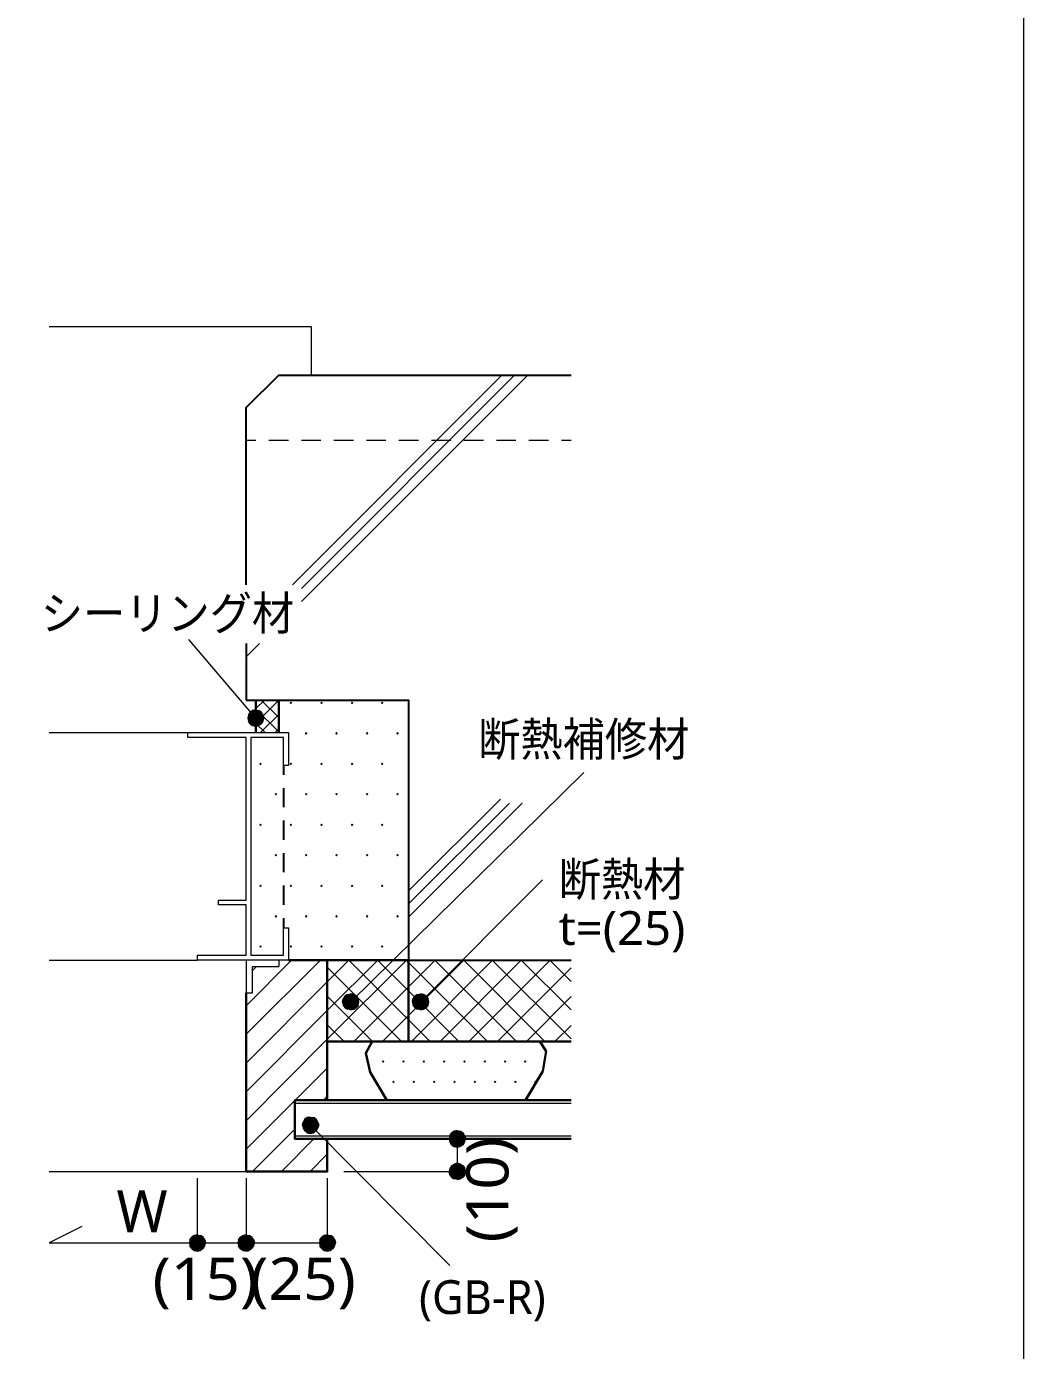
# Model space of a CAD drawing. Header units: millimetres. Extents: x 0 to 420, y 0 to 297.
# Drawn here: x 358.8 to 420.2, y 67 to 148.5 of the extents above; entities that cross this region are included whole.
import ezdxf
from ezdxf.enums import TextEntityAlignment as Align

# ---------------------------------------------------------------- set-up
doc = ezdxf.new("R2010")
doc.units = ezdxf.units.MM
doc.styles.add('kst32b', font='NotoSansJP-Variable.ttf')

msp = doc.modelspace()

# ---------------------------------------------------------------- hatches: boundary and pattern name
for points in [[(375.052, 106.913), (375.031, 106.892), (375.01, 106.871), (375.031, 106.849), (375.052, 106.828), (375.073, 106.849), (375.095, 106.871), (375.073, 106.892), (375.052, 106.913)], [(376.936, 106.913), (376.915, 106.892), (376.894, 106.871), (376.915, 106.849), (376.936, 106.828), (376.957, 106.849), (376.978, 106.871), (376.957, 106.892), (376.936, 106.913)], [(378.82, 106.913), (378.799, 106.892), (378.777, 106.871), (378.799, 106.849), (378.82, 106.828), (378.841, 106.849), (378.862, 106.871), (378.841, 106.892), (378.82, 106.913)], [(380.682, 106.913), (380.661, 106.892), (380.64, 106.871), (380.661, 106.849), (380.682, 106.828), (380.704, 106.849), (380.725, 106.871), (380.704, 106.892), (380.682, 106.913)], [(372.703, 105.473), (372.893, 105.431), (372.893, 105.918), (372.703, 105.473)], [(376.005, 105.029), (375.984, 105.008), (375.962, 104.987), (375.984, 104.966), (376.005, 104.944), (376.026, 104.966), (376.047, 104.987), (376.026, 105.008), (376.005, 105.029)], [(377.867, 105.029), (377.846, 105.008), (377.825, 104.987), (377.846, 104.966), (377.867, 104.944), (377.889, 104.966), (377.91, 104.987), (377.889, 105.008), (377.867, 105.029)], [(379.751, 105.029), (379.73, 105.008), (379.709, 104.987), (379.73, 104.966), (379.751, 104.944), (379.772, 104.966), (379.793, 104.987), (379.772, 105.008), (379.751, 105.029)], [(381.614, 105.029), (381.593, 105.008), (381.571, 104.987), (381.593, 104.966), (381.614, 104.944), (381.635, 104.966), (381.656, 104.987), (381.635, 105.008), (381.614, 105.029)], [(373.189, 103.145), (373.168, 103.124), (373.147, 103.103), (373.168, 103.082), (373.189, 103.061), (373.211, 103.082), (373.232, 103.103), (373.211, 103.124), (373.189, 103.145)], [(375.052, 103.145), (375.031, 103.124), (375.01, 103.103), (375.031, 103.082), (375.052, 103.061), (375.073, 103.082), (375.095, 103.103), (375.073, 103.124), (375.052, 103.145)], [(376.936, 103.145), (376.915, 103.124), (376.894, 103.103), (376.915, 103.082), (376.936, 103.061), (376.957, 103.082), (376.978, 103.103), (376.957, 103.124), (376.936, 103.145)], [(378.82, 103.145), (378.799, 103.124), (378.777, 103.103), (378.799, 103.082), (378.82, 103.061), (378.841, 103.082), (378.862, 103.103), (378.841, 103.124), (378.82, 103.145)], [(380.682, 103.145), (380.661, 103.124), (380.64, 103.103), (380.661, 103.082), (380.682, 103.061), (380.704, 103.082), (380.725, 103.103), (380.704, 103.124), (380.682, 103.145)], [(374.121, 101.282), (374.1, 101.261), (374.079, 101.24), (374.1, 101.219), (374.121, 101.198), (374.142, 101.219), (374.163, 101.24), (374.142, 101.261), (374.121, 101.282)], [(376.005, 101.282), (375.984, 101.261), (375.962, 101.24), (375.984, 101.219), (376.005, 101.198), (376.026, 101.219), (376.047, 101.24), (376.026, 101.261), (376.005, 101.282)], [(377.867, 101.282), (377.846, 101.261), (377.825, 101.24), (377.846, 101.219), (377.867, 101.198), (377.889, 101.219), (377.91, 101.24), (377.889, 101.261), (377.867, 101.282)], [(379.751, 101.282), (379.73, 101.261), (379.709, 101.24), (379.73, 101.219), (379.751, 101.198), (379.772, 101.219), (379.793, 101.24), (379.772, 101.261), (379.751, 101.282)], [(381.614, 101.282), (381.593, 101.261), (381.571, 101.24), (381.593, 101.219), (381.614, 101.198), (381.635, 101.219), (381.656, 101.24), (381.635, 101.261), (381.614, 101.282)], [(373.189, 99.399), (373.168, 99.377), (373.147, 99.356), (373.168, 99.335), (373.189, 99.314), (373.211, 99.335), (373.232, 99.356), (373.211, 99.377), (373.189, 99.399)], [(375.052, 99.399), (375.031, 99.377), (375.01, 99.356), (375.031, 99.335), (375.052, 99.314), (375.073, 99.335), (375.095, 99.356), (375.073, 99.377), (375.052, 99.399)], [(376.936, 99.399), (376.915, 99.377), (376.894, 99.356), (376.915, 99.335), (376.936, 99.314), (376.957, 99.335), (376.978, 99.356), (376.957, 99.377), (376.936, 99.399)], [(378.82, 99.399), (378.799, 99.377), (378.777, 99.356), (378.799, 99.335), (378.82, 99.314), (378.841, 99.335), (378.862, 99.356), (378.841, 99.377), (378.82, 99.399)], [(380.682, 99.399), (380.661, 99.377), (380.64, 99.356), (380.661, 99.335), (380.682, 99.314), (380.704, 99.335), (380.725, 99.356), (380.704, 99.377), (380.682, 99.399)], [(374.121, 97.536), (374.1, 97.515), (374.079, 97.494), (374.1, 97.472), (374.121, 97.451), (374.142, 97.472), (374.163, 97.494), (374.142, 97.515), (374.121, 97.536)], [(376.005, 97.536), (375.984, 97.515), (375.962, 97.494), (375.984, 97.472), (376.005, 97.451), (376.026, 97.472), (376.047, 97.494), (376.026, 97.515), (376.005, 97.536)], [(377.867, 97.536), (377.846, 97.515), (377.825, 97.494), (377.846, 97.472), (377.867, 97.451), (377.889, 97.472), (377.91, 97.494), (377.889, 97.515), (377.867, 97.536)], [(379.751, 97.536), (379.73, 97.515), (379.709, 97.494), (379.73, 97.472), (379.751, 97.451), (379.772, 97.472), (379.793, 97.494), (379.772, 97.515), (379.751, 97.536)], [(381.614, 97.536), (381.593, 97.515), (381.571, 97.494), (381.593, 97.472), (381.614, 97.451), (381.635, 97.472), (381.656, 97.494), (381.635, 97.515), (381.614, 97.536)], [(373.189, 95.652), (373.168, 95.631), (373.147, 95.61), (373.168, 95.589), (373.189, 95.568), (373.211, 95.589), (373.232, 95.61), (373.211, 95.631), (373.189, 95.652)], [(375.052, 95.652), (375.031, 95.631), (375.01, 95.61), (375.031, 95.589), (375.052, 95.568), (375.073, 95.589), (375.095, 95.61), (375.073, 95.631), (375.052, 95.652)], [(376.936, 95.652), (376.915, 95.631), (376.894, 95.61), (376.915, 95.589), (376.936, 95.568), (376.957, 95.589), (376.978, 95.61), (376.957, 95.631), (376.936, 95.652)], [(378.82, 95.652), (378.799, 95.631), (378.777, 95.61), (378.799, 95.589), (378.82, 95.568), (378.841, 95.589), (378.862, 95.61), (378.841, 95.631), (378.82, 95.652)], [(380.682, 95.652), (380.661, 95.631), (380.64, 95.61), (380.661, 95.589), (380.682, 95.568), (380.704, 95.589), (380.725, 95.61), (380.704, 95.631), (380.682, 95.652)], [(374.121, 93.768), (374.1, 93.747), (374.079, 93.726), (374.1, 93.705), (374.121, 93.684), (374.142, 93.705), (374.163, 93.726), (374.142, 93.747), (374.121, 93.768)], [(376.005, 93.768), (375.984, 93.747), (375.962, 93.726), (375.984, 93.705), (376.005, 93.684), (376.026, 93.705), (376.047, 93.726), (376.026, 93.747), (376.005, 93.768)], [(377.867, 93.768), (377.846, 93.747), (377.825, 93.726), (377.846, 93.705), (377.867, 93.684), (377.889, 93.705), (377.91, 93.726), (377.889, 93.747), (377.867, 93.768)], [(379.751, 93.768), (379.73, 93.747), (379.709, 93.726), (379.73, 93.705), (379.751, 93.684), (379.772, 93.705), (379.793, 93.726), (379.772, 93.747), (379.751, 93.768)], [(381.614, 93.768), (381.593, 93.747), (381.571, 93.726), (381.593, 93.705), (381.614, 93.684), (381.635, 93.705), (381.656, 93.726), (381.635, 93.747), (381.614, 93.768)], [(373.189, 91.906), (373.168, 91.884), (373.147, 91.863), (373.168, 91.842), (373.189, 91.821), (373.211, 91.842), (373.232, 91.863), (373.211, 91.884), (373.189, 91.906)], [(375.052, 91.906), (375.031, 91.884), (375.01, 91.863), (375.031, 91.842), (375.052, 91.821), (375.073, 91.842), (375.095, 91.863), (375.073, 91.884), (375.052, 91.906)], [(376.936, 91.906), (376.915, 91.884), (376.894, 91.863), (376.915, 91.842), (376.936, 91.821), (376.957, 91.842), (376.978, 91.863), (376.957, 91.884), (376.936, 91.906)], [(378.82, 91.906), (378.799, 91.884), (378.777, 91.863), (378.799, 91.842), (378.82, 91.821), (378.841, 91.842), (378.862, 91.863), (378.841, 91.884), (378.82, 91.906)], [(380.682, 91.906), (380.661, 91.884), (380.64, 91.863), (380.661, 91.842), (380.682, 91.821), (380.704, 91.842), (380.725, 91.863), (380.704, 91.884), (380.682, 91.906)], [(378.27, 88.265), (378.375, 88.117), (378.735, 88.455), (378.27, 88.265)], [(382.566, 88.265), (382.693, 88.117), (383.032, 88.455), (382.566, 88.265)], [(380.746, 84.836), (380.725, 84.815), (380.704, 84.794), (380.725, 84.772), (380.746, 84.751), (380.767, 84.772), (380.788, 84.794), (380.767, 84.815), (380.746, 84.836)], [(381.995, 84.836), (381.974, 84.815), (381.952, 84.794), (381.974, 84.772), (381.995, 84.751), (382.016, 84.772), (382.037, 84.794), (382.016, 84.815), (381.995, 84.836)], [(383.244, 84.836), (383.223, 84.815), (383.201, 84.794), (383.223, 84.772), (383.244, 84.751), (383.265, 84.772), (383.286, 84.794), (383.265, 84.815), (383.244, 84.836)], [(384.493, 84.836), (384.471, 84.815), (384.45, 84.794), (384.471, 84.772), (384.493, 84.751), (384.514, 84.772), (384.535, 84.794), (384.514, 84.815), (384.493, 84.836)], [(385.741, 84.836), (385.72, 84.815), (385.699, 84.794), (385.72, 84.772), (385.741, 84.751), (385.762, 84.772), (385.784, 84.794), (385.762, 84.815), (385.741, 84.836)], [(386.99, 84.836), (386.969, 84.815), (386.948, 84.794), (386.969, 84.772), (386.99, 84.751), (387.011, 84.772), (387.032, 84.794), (387.011, 84.815), (386.99, 84.836)], [(388.239, 84.836), (388.218, 84.815), (388.197, 84.794), (388.218, 84.772), (388.239, 84.751), (388.26, 84.772), (388.281, 84.794), (388.26, 84.815), (388.239, 84.836)], [(389.488, 84.836), (389.467, 84.815), (389.445, 84.794), (389.467, 84.772), (389.488, 84.751), (389.509, 84.772), (389.53, 84.794), (389.509, 84.815), (389.488, 84.836)], [(381.381, 83.587), (381.36, 83.566), (381.339, 83.545), (381.36, 83.524), (381.381, 83.503), (381.402, 83.524), (381.423, 83.545), (381.402, 83.566), (381.381, 83.587)], [(382.63, 83.587), (382.609, 83.566), (382.587, 83.545), (382.609, 83.524), (382.63, 83.503), (382.651, 83.524), (382.672, 83.545), (382.651, 83.566), (382.63, 83.587)], [(383.879, 83.587), (383.857, 83.566), (383.836, 83.545), (383.857, 83.524), (383.879, 83.503), (383.9, 83.524), (383.921, 83.545), (383.9, 83.566), (383.879, 83.587)], [(385.127, 83.587), (385.106, 83.566), (385.085, 83.545), (385.106, 83.524), (385.127, 83.503), (385.149, 83.524), (385.17, 83.545), (385.149, 83.566), (385.127, 83.587)], [(386.376, 83.587), (386.355, 83.566), (386.334, 83.545), (386.355, 83.524), (386.376, 83.503), (386.398, 83.524), (386.419, 83.545), (386.398, 83.566), (386.376, 83.587)], [(387.625, 83.587), (387.604, 83.566), (387.583, 83.545), (387.604, 83.524), (387.625, 83.503), (387.646, 83.524), (387.668, 83.545), (387.646, 83.566), (387.625, 83.587)], [(388.874, 83.587), (388.853, 83.566), (388.832, 83.545), (388.853, 83.524), (388.874, 83.503), (388.895, 83.524), (388.916, 83.545), (388.895, 83.566), (388.874, 83.587)], [(390.123, 83.587), (390.102, 83.566), (390.08, 83.545), (390.102, 83.524), (390.123, 83.503), (390.144, 83.524), (390.165, 83.545), (390.144, 83.566), (390.123, 83.587)], [(376.068, 81.344), (375.92, 81.238), (376.259, 80.878), (376.068, 81.344)], [(385.106, 79.565), (385.297, 79.523), (385.297, 80.031), (385.106, 79.565)], [(385.487, 78.486), (385.297, 78.528), (385.297, 78.02), (385.487, 78.486)], [(369.104, 73.173), (369.295, 73.131), (369.295, 73.639), (369.104, 73.173)], [(372.11, 73.173), (372.3, 73.131), (372.3, 73.639), (372.11, 73.173)], [(377.105, 73.173), (377.296, 73.131), (377.296, 73.639), (377.105, 73.173)]]:
    msp.add_hatch(color=7).paths.add_polyline_path(points)
h = msp.add_hatch(color=7)
h.paths.add_polyline_path([(372.703, 106.384), (372.555, 106.278), (372.893, 105.918), (372.703, 106.384)])
h.paths.add_polyline_path([(372.555, 106.278), (372.893, 105.918), (372.449, 106.109), (372.555, 106.278)])
h.paths.add_polyline_path([(372.893, 105.918), (372.449, 106.109), (372.406, 105.918), (372.893, 105.918)])
h = msp.add_hatch(color=7)
h.paths.add_polyline_path([(372.406, 105.918), (372.449, 105.727), (372.893, 105.918), (372.406, 105.918)])
h.paths.add_polyline_path([(372.449, 105.727), (372.893, 105.918), (372.555, 105.579), (372.449, 105.727)])
h.paths.add_polyline_path([(372.893, 105.918), (372.555, 105.579), (372.703, 105.473), (372.893, 105.918)])
h = msp.add_hatch(color=7)
h.paths.add_polyline_path([(373.253, 106.278), (373.084, 106.384), (372.893, 105.918), (373.253, 106.278)])
h.paths.add_polyline_path([(373.084, 106.384), (372.893, 105.918), (372.893, 106.426), (373.084, 106.384)])
h.paths.add_polyline_path([(372.893, 105.918), (372.893, 106.426), (372.703, 106.384), (372.893, 105.918)])
h = msp.add_hatch(color=7)
h.paths.add_polyline_path([(373.359, 105.727), (373.401, 105.918), (372.893, 105.918), (373.359, 105.727)])
h.paths.add_polyline_path([(373.401, 105.918), (372.893, 105.918), (373.359, 106.109), (373.401, 105.918)])
h.paths.add_polyline_path([(372.893, 105.918), (373.359, 106.109), (373.253, 106.278), (372.893, 105.918)])
h = msp.add_hatch(color=7)
h.paths.add_polyline_path([(372.893, 105.431), (373.084, 105.473), (372.893, 105.918), (372.893, 105.431)])
h.paths.add_polyline_path([(373.084, 105.473), (372.893, 105.918), (373.253, 105.579), (373.084, 105.473)])
h.paths.add_polyline_path([(372.893, 105.918), (373.253, 105.579), (373.359, 105.727), (372.893, 105.918)])
h = msp.add_hatch(color=7)
h.paths.add_polyline_path([(378.375, 88.815), (378.27, 88.646), (378.735, 88.455), (378.375, 88.815)])
h.paths.add_polyline_path([(378.27, 88.646), (378.735, 88.455), (378.227, 88.455), (378.27, 88.646)])
h.paths.add_polyline_path([(378.735, 88.455), (378.227, 88.455), (378.27, 88.265), (378.735, 88.455)])
h = msp.add_hatch(color=7)
h.paths.add_polyline_path([(378.926, 88.921), (378.735, 88.963), (378.735, 88.455), (378.926, 88.921)])
h.paths.add_polyline_path([(378.735, 88.963), (378.735, 88.455), (378.545, 88.921), (378.735, 88.963)])
h.paths.add_polyline_path([(378.735, 88.455), (378.545, 88.921), (378.375, 88.815), (378.735, 88.455)])
h = msp.add_hatch(color=7)
h.paths.add_polyline_path([(379.243, 88.455), (379.201, 88.646), (378.735, 88.455), (379.243, 88.455)])
h.paths.add_polyline_path([(379.201, 88.646), (378.735, 88.455), (379.095, 88.815), (379.201, 88.646)])
h.paths.add_polyline_path([(378.735, 88.455), (379.095, 88.815), (378.926, 88.921), (378.735, 88.455)])
h = msp.add_hatch(color=7)
h.paths.add_polyline_path([(382.693, 88.815), (382.566, 88.646), (383.032, 88.455), (382.693, 88.815)])
h.paths.add_polyline_path([(382.566, 88.646), (383.032, 88.455), (382.545, 88.455), (382.566, 88.646)])
h.paths.add_polyline_path([(383.032, 88.455), (382.545, 88.455), (382.566, 88.265), (383.032, 88.455)])
h = msp.add_hatch(color=7)
h.paths.add_polyline_path([(383.223, 88.921), (383.032, 88.963), (383.032, 88.455), (383.223, 88.921)])
h.paths.add_polyline_path([(383.032, 88.963), (383.032, 88.455), (382.841, 88.921), (383.032, 88.963)])
h.paths.add_polyline_path([(383.032, 88.455), (382.841, 88.921), (382.693, 88.815), (383.032, 88.455)])
h = msp.add_hatch(color=7)
h.paths.add_polyline_path([(383.54, 88.455), (383.498, 88.646), (383.032, 88.455), (383.54, 88.455)])
h.paths.add_polyline_path([(383.498, 88.646), (383.032, 88.455), (383.392, 88.815), (383.498, 88.646)])
h.paths.add_polyline_path([(383.032, 88.455), (383.392, 88.815), (383.223, 88.921), (383.032, 88.455)])
h = msp.add_hatch(color=7)
h.paths.add_polyline_path([(378.375, 88.117), (378.545, 88.011), (378.735, 88.455), (378.375, 88.117)])
h.paths.add_polyline_path([(378.545, 88.011), (378.735, 88.455), (378.735, 87.969), (378.545, 88.011)])
h.paths.add_polyline_path([(378.735, 88.455), (378.735, 87.969), (378.926, 88.011), (378.735, 88.455)])
h = msp.add_hatch(color=7)
h.paths.add_polyline_path([(378.926, 88.011), (379.095, 88.117), (378.735, 88.455), (378.926, 88.011)])
h.paths.add_polyline_path([(379.095, 88.117), (378.735, 88.455), (379.201, 88.265), (379.095, 88.117)])
h.paths.add_polyline_path([(378.735, 88.455), (379.201, 88.265), (379.243, 88.455), (378.735, 88.455)])
h = msp.add_hatch(color=7)
h.paths.add_polyline_path([(382.693, 88.117), (382.841, 88.011), (383.032, 88.455), (382.693, 88.117)])
h.paths.add_polyline_path([(382.841, 88.011), (383.032, 88.455), (383.032, 87.969), (382.841, 88.011)])
h.paths.add_polyline_path([(383.032, 88.455), (383.032, 87.969), (383.223, 88.011), (383.032, 88.455)])
h = msp.add_hatch(color=7)
h.paths.add_polyline_path([(383.223, 88.011), (383.392, 88.117), (383.032, 88.455), (383.223, 88.011)])
h.paths.add_polyline_path([(383.392, 88.117), (383.032, 88.455), (383.498, 88.265), (383.392, 88.117)])
h.paths.add_polyline_path([(383.032, 88.455), (383.498, 88.265), (383.54, 88.455), (383.032, 88.455)])
h = msp.add_hatch(color=7)
h.paths.add_polyline_path([(375.92, 81.238), (375.814, 81.068), (376.259, 80.878), (375.92, 81.238)])
h.paths.add_polyline_path([(375.814, 81.068), (376.259, 80.878), (375.772, 80.878), (375.814, 81.068)])
h.paths.add_polyline_path([(376.259, 80.878), (375.772, 80.878), (375.814, 80.687), (376.259, 80.878)])
h = msp.add_hatch(color=7)
h.paths.add_polyline_path([(375.814, 80.687), (375.92, 80.518), (376.259, 80.878), (375.814, 80.687)])
h.paths.add_polyline_path([(375.92, 80.518), (376.259, 80.878), (376.068, 80.412), (375.92, 80.518)])
h.paths.add_polyline_path([(376.259, 80.878), (376.068, 80.412), (376.259, 80.37), (376.259, 80.878)])
h = msp.add_hatch(color=7)
h.paths.add_polyline_path([(376.618, 81.238), (376.449, 81.344), (376.259, 80.878), (376.618, 81.238)])
h.paths.add_polyline_path([(376.449, 81.344), (376.259, 80.878), (376.259, 81.365), (376.449, 81.344)])
h.paths.add_polyline_path([(376.259, 80.878), (376.259, 81.365), (376.068, 81.344), (376.259, 80.878)])
h = msp.add_hatch(color=7)
h.paths.add_polyline_path([(376.724, 80.687), (376.767, 80.878), (376.259, 80.878), (376.724, 80.687)])
h.paths.add_polyline_path([(376.767, 80.878), (376.259, 80.878), (376.724, 81.068), (376.767, 80.878)])
h.paths.add_polyline_path([(376.259, 80.878), (376.724, 81.068), (376.618, 81.238), (376.259, 80.878)])
h = msp.add_hatch(color=7)
h.paths.add_polyline_path([(376.259, 80.37), (376.449, 80.412), (376.259, 80.878), (376.259, 80.37)])
h.paths.add_polyline_path([(376.449, 80.412), (376.259, 80.878), (376.618, 80.518), (376.449, 80.412)])
h.paths.add_polyline_path([(376.259, 80.878), (376.618, 80.518), (376.724, 80.687), (376.259, 80.878)])
h = msp.add_hatch(color=7)
h.paths.add_polyline_path([(385.106, 80.497), (384.937, 80.391), (385.297, 80.031), (385.106, 80.497)])
h.paths.add_polyline_path([(384.937, 80.391), (385.297, 80.031), (384.831, 80.222), (384.937, 80.391)])
h.paths.add_polyline_path([(385.297, 80.031), (384.831, 80.222), (384.81, 80.031), (385.297, 80.031)])
h = msp.add_hatch(color=7)
h.paths.add_polyline_path([(384.81, 80.031), (384.831, 79.841), (385.297, 80.031), (384.81, 80.031)])
h.paths.add_polyline_path([(384.831, 79.841), (385.297, 80.031), (384.937, 79.671), (384.831, 79.841)])
h.paths.add_polyline_path([(385.297, 80.031), (384.937, 79.671), (385.106, 79.565), (385.297, 80.031)])
h = msp.add_hatch(color=7)
h.paths.add_polyline_path([(385.657, 80.391), (385.487, 80.497), (385.297, 80.031), (385.657, 80.391)])
h.paths.add_polyline_path([(385.487, 80.497), (385.297, 80.031), (385.297, 80.539), (385.487, 80.497)])
h.paths.add_polyline_path([(385.297, 80.031), (385.297, 80.539), (385.106, 80.497), (385.297, 80.031)])
h = msp.add_hatch(color=7)
h.paths.add_polyline_path([(385.762, 79.841), (385.805, 80.031), (385.297, 80.031), (385.762, 79.841)])
h.paths.add_polyline_path([(385.805, 80.031), (385.297, 80.031), (385.762, 80.222), (385.805, 80.031)])
h.paths.add_polyline_path([(385.297, 80.031), (385.762, 80.222), (385.657, 80.391), (385.297, 80.031)])
h = msp.add_hatch(color=7)
h.paths.add_polyline_path([(385.297, 79.523), (385.487, 79.565), (385.297, 80.031), (385.297, 79.523)])
h.paths.add_polyline_path([(385.487, 79.565), (385.297, 80.031), (385.657, 79.671), (385.487, 79.565)])
h.paths.add_polyline_path([(385.297, 80.031), (385.657, 79.671), (385.762, 79.841), (385.297, 80.031)])
h = msp.add_hatch(color=7)
h.paths.add_polyline_path([(385.297, 78.528), (385.106, 78.486), (385.297, 78.02), (385.297, 78.528)])
h.paths.add_polyline_path([(385.106, 78.486), (385.297, 78.02), (384.937, 78.38), (385.106, 78.486)])
h.paths.add_polyline_path([(385.297, 78.02), (384.937, 78.38), (384.831, 78.211), (385.297, 78.02)])
h = msp.add_hatch(color=7)
h.paths.add_polyline_path([(385.805, 78.02), (385.762, 78.211), (385.297, 78.02), (385.805, 78.02)])
h.paths.add_polyline_path([(385.762, 78.211), (385.297, 78.02), (385.657, 78.38), (385.762, 78.211)])
h.paths.add_polyline_path([(385.297, 78.02), (385.657, 78.38), (385.487, 78.486), (385.297, 78.02)])
h = msp.add_hatch(color=7)
h.paths.add_polyline_path([(384.831, 78.211), (384.81, 78.02), (385.297, 78.02), (384.831, 78.211)])
h.paths.add_polyline_path([(384.81, 78.02), (385.297, 78.02), (384.831, 77.83), (384.81, 78.02)])
h.paths.add_polyline_path([(385.297, 78.02), (384.831, 77.83), (384.937, 77.682), (385.297, 78.02)])
h = msp.add_hatch(color=7)
h.paths.add_polyline_path([(384.937, 77.682), (385.106, 77.576), (385.297, 78.02), (384.937, 77.682)])
h.paths.add_polyline_path([(385.106, 77.576), (385.297, 78.02), (385.297, 77.534), (385.106, 77.576)])
h.paths.add_polyline_path([(385.297, 78.02), (385.297, 77.534), (385.487, 77.576), (385.297, 78.02)])
h = msp.add_hatch(color=7)
h.paths.add_polyline_path([(385.487, 77.576), (385.657, 77.682), (385.297, 78.02), (385.487, 77.576)])
h.paths.add_polyline_path([(385.657, 77.682), (385.297, 78.02), (385.762, 77.83), (385.657, 77.682)])
h.paths.add_polyline_path([(385.297, 78.02), (385.762, 77.83), (385.805, 78.02), (385.297, 78.02)])
h = msp.add_hatch(color=7)
h.paths.add_polyline_path([(369.104, 74.083), (368.956, 73.978), (369.295, 73.639), (369.104, 74.083)])
h.paths.add_polyline_path([(368.956, 73.978), (369.295, 73.639), (368.829, 73.829), (368.956, 73.978)])
h.paths.add_polyline_path([(369.295, 73.639), (368.829, 73.829), (368.808, 73.639), (369.295, 73.639)])
h = msp.add_hatch(color=7)
h.paths.add_polyline_path([(368.808, 73.639), (368.829, 73.448), (369.295, 73.639), (368.808, 73.639)])
h.paths.add_polyline_path([(368.829, 73.448), (369.295, 73.639), (368.956, 73.279), (368.829, 73.448)])
h.paths.add_polyline_path([(369.295, 73.639), (368.956, 73.279), (369.104, 73.173), (369.295, 73.639)])
h = msp.add_hatch(color=7)
h.paths.add_polyline_path([(369.655, 73.978), (369.485, 74.083), (369.295, 73.639), (369.655, 73.978)])
h.paths.add_polyline_path([(369.485, 74.083), (369.295, 73.639), (369.295, 74.126), (369.485, 74.083)])
h.paths.add_polyline_path([(369.295, 73.639), (369.295, 74.126), (369.104, 74.083), (369.295, 73.639)])
h = msp.add_hatch(color=7)
h.paths.add_polyline_path([(369.761, 73.448), (369.803, 73.639), (369.295, 73.639), (369.761, 73.448)])
h.paths.add_polyline_path([(369.803, 73.639), (369.295, 73.639), (369.761, 73.829), (369.803, 73.639)])
h.paths.add_polyline_path([(369.295, 73.639), (369.761, 73.829), (369.655, 73.978), (369.295, 73.639)])
h = msp.add_hatch(color=7)
h.paths.add_polyline_path([(369.295, 73.131), (369.485, 73.173), (369.295, 73.639), (369.295, 73.131)])
h.paths.add_polyline_path([(369.485, 73.173), (369.295, 73.639), (369.655, 73.279), (369.485, 73.173)])
h.paths.add_polyline_path([(369.295, 73.639), (369.655, 73.279), (369.761, 73.448), (369.295, 73.639)])
h = msp.add_hatch(color=7)
h.paths.add_polyline_path([(372.11, 74.083), (371.941, 73.978), (372.3, 73.639), (372.11, 74.083)])
h.paths.add_polyline_path([(371.941, 73.978), (372.3, 73.639), (371.835, 73.829), (371.941, 73.978)])
h.paths.add_polyline_path([(372.3, 73.639), (371.835, 73.829), (371.793, 73.639), (372.3, 73.639)])
h = msp.add_hatch(color=7)
h.paths.add_polyline_path([(371.793, 73.639), (371.835, 73.448), (372.3, 73.639), (371.793, 73.639)])
h.paths.add_polyline_path([(371.835, 73.448), (372.3, 73.639), (371.941, 73.279), (371.835, 73.448)])
h.paths.add_polyline_path([(372.3, 73.639), (371.941, 73.279), (372.11, 73.173), (372.3, 73.639)])
h = msp.add_hatch(color=7)
h.paths.add_polyline_path([(372.66, 73.978), (372.491, 74.083), (372.3, 73.639), (372.66, 73.978)])
h.paths.add_polyline_path([(372.491, 74.083), (372.3, 73.639), (372.3, 74.126), (372.491, 74.083)])
h.paths.add_polyline_path([(372.3, 73.639), (372.3, 74.126), (372.11, 74.083), (372.3, 73.639)])
h = msp.add_hatch(color=7)
h.paths.add_polyline_path([(372.766, 73.448), (372.809, 73.639), (372.3, 73.639), (372.766, 73.448)])
h.paths.add_polyline_path([(372.809, 73.639), (372.3, 73.639), (372.766, 73.829), (372.809, 73.639)])
h.paths.add_polyline_path([(372.3, 73.639), (372.766, 73.829), (372.66, 73.978), (372.3, 73.639)])
h = msp.add_hatch(color=7)
h.paths.add_polyline_path([(372.3, 73.131), (372.491, 73.173), (372.3, 73.639), (372.3, 73.131)])
h.paths.add_polyline_path([(372.491, 73.173), (372.3, 73.639), (372.66, 73.279), (372.491, 73.173)])
h.paths.add_polyline_path([(372.3, 73.639), (372.66, 73.279), (372.766, 73.448), (372.3, 73.639)])
h = msp.add_hatch(color=7)
h.paths.add_polyline_path([(377.105, 74.083), (376.957, 73.978), (377.296, 73.639), (377.105, 74.083)])
h.paths.add_polyline_path([(376.957, 73.978), (377.296, 73.639), (376.83, 73.829), (376.957, 73.978)])
h.paths.add_polyline_path([(377.296, 73.639), (376.83, 73.829), (376.809, 73.639), (377.296, 73.639)])
h = msp.add_hatch(color=7)
h.paths.add_polyline_path([(376.809, 73.639), (376.83, 73.448), (377.296, 73.639), (376.809, 73.639)])
h.paths.add_polyline_path([(376.83, 73.448), (377.296, 73.639), (376.957, 73.279), (376.83, 73.448)])
h.paths.add_polyline_path([(377.296, 73.639), (376.957, 73.279), (377.105, 73.173), (377.296, 73.639)])
h = msp.add_hatch(color=7)
h.paths.add_polyline_path([(377.656, 73.978), (377.486, 74.083), (377.296, 73.639), (377.656, 73.978)])
h.paths.add_polyline_path([(377.486, 74.083), (377.296, 73.639), (377.296, 74.126), (377.486, 74.083)])
h.paths.add_polyline_path([(377.296, 73.639), (377.296, 74.126), (377.105, 74.083), (377.296, 73.639)])
h = msp.add_hatch(color=7)
h.paths.add_polyline_path([(377.761, 73.448), (377.804, 73.639), (377.296, 73.639), (377.761, 73.448)])
h.paths.add_polyline_path([(377.804, 73.639), (377.296, 73.639), (377.761, 73.829), (377.804, 73.639)])
h.paths.add_polyline_path([(377.296, 73.639), (377.761, 73.829), (377.656, 73.978), (377.296, 73.639)])
h = msp.add_hatch(color=7)
h.paths.add_polyline_path([(377.296, 73.131), (377.486, 73.173), (377.296, 73.639), (377.296, 73.131)])
h.paths.add_polyline_path([(377.486, 73.173), (377.296, 73.639), (377.656, 73.279), (377.486, 73.173)])
h.paths.add_polyline_path([(377.296, 73.639), (377.656, 73.279), (377.761, 73.448), (377.296, 73.639)])

# ---------------------------------------------------------------- linework, layer by layer
at = {"lineweight": 13}
msp.add_lwpolyline([(0.191, 0), (0.191, 296.968), (420.158, 296.968), (420.158, 0)], close=True, dxfattribs=at)
for points in [[(360.172, 130.027), (376.301, 130.027), (376.301, 127.021)], [(375.158, 114.131), (388.048, 127.021)], [(375.708, 113.898), (388.832, 127.021)], [(375.708, 113.093), (389.636, 127.021)], [(372.3, 123.021), (372.893, 123.021)], [(373.698, 123.021), (374.904, 123.021)], [(375.708, 123.021), (376.894, 123.021)], [(377.698, 123.021), (378.905, 123.021)], [(379.709, 123.021), (380.894, 123.021)], [(381.698, 123.021), (382.905, 123.021)], [(383.709, 123.021), (384.895, 123.021)], [(385.699, 123.021), (386.905, 123.021)], [(387.71, 123.021), (388.895, 123.021)], [(389.7, 123.021), (390.906, 123.021)], [(391.71, 123.021), (392.303, 123.021)], [(372.893, 105.918), (368.766, 110.765)], [(372.3, 110.49), (372.322, 110.511)], [(372.3, 109.686), (373.126, 110.511)], [(372.893, 106.511), (373.422, 107.019)], [(372.893, 105.622), (374.311, 107.019)], [(374.311, 105.96), (373.232, 107.019)], [(374.311, 106.849), (374.121, 107.019)], [(374.311, 105.071), (372.893, 106.468)], [(373.189, 105.029), (374.311, 106.151)], [(373.465, 105.029), (372.893, 105.6)], [(374.079, 105.029), (374.311, 105.262)], [(360.172, 105.029), (368.702, 105.029)], [(369.295, 91.334), (372.3, 91.334), (372.3, 94.425), (370.607, 94.425), (370.607, 94.721), (372.3, 94.721), (372.3, 104.733), (368.702, 104.733), (368.702, 105.029), (374.904, 105.029), (374.904, 103.018), (374.608, 103.018), (374.608, 104.733), (372.597, 104.733), (372.597, 91.334), (374.608, 91.334), (374.608, 93.027), (374.904, 93.027), (374.904, 91.038), (369.295, 91.038)], [(378.735, 88.455), (393.086, 102.574)], [(382.291, 95.292), (387.964, 100.944)], [(382.291, 94.488), (388.514, 100.69)], [(382.291, 93.684), (389.297, 100.69)], [(383.032, 88.455), (390.546, 95.97)], [(369.295, 91.334), (369.295, 91.038)], [(360.172, 91.038), (369.295, 91.038)], [(372.3, 88.223), (375.095, 91.038)], [(372.3, 86.466), (376.873, 91.038)], [(372.3, 91.038), (372.3, 89.027)], [(372.3, 89.027), (372.703, 89.027), (372.703, 90.636), (374.311, 90.636)], [(372.703, 90.403), (372.936, 90.636)], [(374.311, 91.038), (374.311, 90.636)], [(377.296, 89.704), (378.629, 91.038)], [(377.296, 87.926), (380.407, 91.038)], [(377.296, 86.17), (382.164, 91.038)], [(381.868, 86.021), (377.296, 90.593)], [(383.625, 86.021), (382.291, 87.355), (378.629, 91.038)], [(378.926, 86.021), (382.291, 89.387), (383.942, 91.038)], [(385.403, 86.021), (382.291, 89.133), (380.386, 91.038)], [(380.704, 86.021), (382.291, 87.63), (385.699, 91.038)], [(387.159, 86.021), (382.291, 90.89), (382.164, 91.038)], [(382.482, 86.021), (387.477, 91.038)], [(388.937, 86.021), (383.921, 91.038)], [(384.239, 86.021), (389.234, 91.038)], [(390.694, 86.021), (385.699, 91.038)], [(386.016, 86.021), (391.012, 91.038)], [(392.303, 86.191), (387.456, 91.038)], [(387.773, 86.021), (392.303, 90.551)], [(392.303, 87.969), (389.234, 91.038)], [(392.303, 89.725), (390.991, 91.038)], [(372.3, 84.688), (377.296, 89.704)], [(380.09, 86.021), (377.296, 88.815)], [(389.551, 86.021), (392.303, 88.794)], [(372.3, 82.931), (377.296, 87.926)], [(378.333, 86.021), (377.296, 87.059)], [(391.308, 86.021), (392.303, 87.016)], [(372.3, 81.153), (377.296, 86.17)], [(375.327, 82.423), (377.296, 84.391)], [(372.3, 79.396), (375.306, 82.402)], [(377.105, 82.423), (377.296, 82.635)], [(375.306, 82.232), (392.303, 82.232)], [(376.259, 80.878), (384.831, 72.242)], [(372.703, 78.02), (375.306, 80.624)], [(374.481, 78.02), (376.47, 80.031)], [(375.306, 80.222), (392.303, 80.222)], [(385.297, 80.031), (385.297, 78.02)], [(376.237, 78.02), (377.296, 79.1)], [(360.172, 78.02), (372.3, 78.02)], [(369.295, 77.618), (369.295, 73.639)], [(372.3, 77.618), (372.3, 73.639)], [(377.296, 77.618), (377.296, 73.639)], [(378.312, 78.02), (385.339, 78.02)], [(362.183, 74.634), (360.172, 73.639), (369.295, 73.639)], [(369.295, 73.639), (372.3, 73.639), (377.296, 73.639)]]:
    msp.add_lwpolyline(points, dxfattribs=at)
at = {"lineweight": 25}
for points in [[(372.3, 114.131), (372.3, 125.031), (374.311, 127.021), (392.303, 127.021)], [(372.3, 110.511), (372.3, 107.019)], [(372.3, 107.019), (382.291, 107.019), (382.291, 91.038)], [(374.608, 103.018), (374.608, 102.425)], [(374.608, 101.621), (374.608, 100.436)], [(374.608, 99.631), (374.608, 98.425)], [(374.608, 97.621), (374.608, 96.435)], [(374.608, 95.631), (374.608, 94.425)], [(374.608, 93.62), (374.608, 93.027)], [(382.291, 91.038), (392.303, 91.038)]]:
    msp.add_lwpolyline(points, dxfattribs=at)
at = {"lineweight": 30}
for points in [[(372.893, 107.019), (372.893, 105.029)], [(374.311, 107.019), (374.311, 105.029)], [(374.904, 91.038), (382.291, 91.038)], [(377.296, 91.038), (377.296, 82.423)], [(382.291, 91.038), (382.291, 86.021)], [(372.3, 89.027), (372.3, 78.02)], [(377.296, 86.021), (392.303, 86.021)], [(380.069, 86.021), (379.666, 85.302), (379.942, 84.137), (380.958, 82.423)], [(390.377, 86.021), (390.779, 85.429), (390.567, 84.201), (389.509, 82.423)], [(392.303, 80.031), (375.306, 80.031), (375.306, 82.423), (392.303, 82.423)], [(377.296, 80.031), (377.296, 78.02), (372.3, 78.02)]]:
    msp.add_lwpolyline(points, dxfattribs=at)
at = {"lineweight": 0}
for points in [[(375.052, 106.913), (375.031, 106.892), (375.01, 106.871), (375.031, 106.849), (375.052, 106.828), (375.073, 106.849), (375.095, 106.871), (375.073, 106.892)], [(376.936, 106.913), (376.915, 106.892), (376.894, 106.871), (376.915, 106.849), (376.936, 106.828), (376.957, 106.849), (376.978, 106.871), (376.957, 106.892)], [(378.82, 106.913), (378.799, 106.892), (378.777, 106.871), (378.799, 106.849), (378.82, 106.828), (378.841, 106.849), (378.862, 106.871), (378.841, 106.892)], [(380.682, 106.913), (380.661, 106.892), (380.64, 106.871), (380.661, 106.849), (380.682, 106.828), (380.704, 106.849), (380.725, 106.871), (380.704, 106.892)], [(372.893, 105.918), (372.449, 106.109), (372.406, 105.918)], [(372.406, 105.918), (372.449, 105.727), (372.893, 105.918)], [(372.555, 106.278), (372.893, 105.918), (372.449, 106.109)], [(372.449, 105.727), (372.893, 105.918), (372.555, 105.579)], [(372.703, 106.384), (372.555, 106.278), (372.893, 105.918)], [(372.893, 105.918), (372.555, 105.579), (372.703, 105.473)], [(372.893, 105.918), (372.893, 106.426), (372.703, 106.384)], [(372.703, 105.473), (372.893, 105.431), (372.893, 105.918)], [(373.084, 106.384), (372.893, 105.918), (372.893, 106.426)], [(373.253, 106.278), (373.084, 106.384), (372.893, 105.918)], [(372.893, 105.918), (373.359, 106.109), (373.253, 106.278)], [(373.401, 105.918), (372.893, 105.918), (373.359, 106.109)], [(372.893, 105.431), (373.084, 105.473), (372.893, 105.918)], [(373.084, 105.473), (372.893, 105.918), (373.253, 105.579)], [(372.893, 105.918), (373.253, 105.579), (373.359, 105.727)], [(373.359, 105.727), (373.401, 105.918), (372.893, 105.918)], [(376.005, 105.029), (375.984, 105.008), (375.962, 104.987), (375.984, 104.966), (376.005, 104.944), (376.026, 104.966), (376.047, 104.987), (376.026, 105.008)], [(377.867, 105.029), (377.846, 105.008), (377.825, 104.987), (377.846, 104.966), (377.867, 104.944), (377.889, 104.966), (377.91, 104.987), (377.889, 105.008)], [(379.751, 105.029), (379.73, 105.008), (379.709, 104.987), (379.73, 104.966), (379.751, 104.944), (379.772, 104.966), (379.793, 104.987), (379.772, 105.008)], [(381.614, 105.029), (381.593, 105.008), (381.571, 104.987), (381.593, 104.966), (381.614, 104.944), (381.635, 104.966), (381.656, 104.987), (381.635, 105.008)], [(373.189, 103.145), (373.168, 103.124), (373.147, 103.103), (373.168, 103.082), (373.189, 103.061), (373.211, 103.082), (373.232, 103.103), (373.211, 103.124)], [(375.052, 103.145), (375.031, 103.124), (375.01, 103.103), (375.031, 103.082), (375.052, 103.061), (375.073, 103.082), (375.095, 103.103), (375.073, 103.124)], [(376.936, 103.145), (376.915, 103.124), (376.894, 103.103), (376.915, 103.082), (376.936, 103.061), (376.957, 103.082), (376.978, 103.103), (376.957, 103.124)], [(378.82, 103.145), (378.799, 103.124), (378.777, 103.103), (378.799, 103.082), (378.82, 103.061), (378.841, 103.082), (378.862, 103.103), (378.841, 103.124)], [(380.682, 103.145), (380.661, 103.124), (380.64, 103.103), (380.661, 103.082), (380.682, 103.061), (380.704, 103.082), (380.725, 103.103), (380.704, 103.124)], [(374.121, 101.282), (374.1, 101.261), (374.079, 101.24), (374.1, 101.219), (374.121, 101.198), (374.142, 101.219), (374.163, 101.24), (374.142, 101.261)], [(376.005, 101.282), (375.984, 101.261), (375.962, 101.24), (375.984, 101.219), (376.005, 101.198), (376.026, 101.219), (376.047, 101.24), (376.026, 101.261)], [(377.867, 101.282), (377.846, 101.261), (377.825, 101.24), (377.846, 101.219), (377.867, 101.198), (377.889, 101.219), (377.91, 101.24), (377.889, 101.261)], [(379.751, 101.282), (379.73, 101.261), (379.709, 101.24), (379.73, 101.219), (379.751, 101.198), (379.772, 101.219), (379.793, 101.24), (379.772, 101.261)], [(381.614, 101.282), (381.593, 101.261), (381.571, 101.24), (381.593, 101.219), (381.614, 101.198), (381.635, 101.219), (381.656, 101.24), (381.635, 101.261)], [(373.189, 99.399), (373.168, 99.377), (373.147, 99.356), (373.168, 99.335), (373.189, 99.314), (373.211, 99.335), (373.232, 99.356), (373.211, 99.377)], [(375.052, 99.399), (375.031, 99.377), (375.01, 99.356), (375.031, 99.335), (375.052, 99.314), (375.073, 99.335), (375.095, 99.356), (375.073, 99.377)], [(376.936, 99.399), (376.915, 99.377), (376.894, 99.356), (376.915, 99.335), (376.936, 99.314), (376.957, 99.335), (376.978, 99.356), (376.957, 99.377)], [(378.82, 99.399), (378.799, 99.377), (378.777, 99.356), (378.799, 99.335), (378.82, 99.314), (378.841, 99.335), (378.862, 99.356), (378.841, 99.377)], [(380.682, 99.399), (380.661, 99.377), (380.64, 99.356), (380.661, 99.335), (380.682, 99.314), (380.704, 99.335), (380.725, 99.356), (380.704, 99.377)], [(374.121, 97.536), (374.1, 97.515), (374.079, 97.494), (374.1, 97.472), (374.121, 97.451), (374.142, 97.472), (374.163, 97.494), (374.142, 97.515)], [(376.005, 97.536), (375.984, 97.515), (375.962, 97.494), (375.984, 97.472), (376.005, 97.451), (376.026, 97.472), (376.047, 97.494), (376.026, 97.515)], [(377.867, 97.536), (377.846, 97.515), (377.825, 97.494), (377.846, 97.472), (377.867, 97.451), (377.889, 97.472), (377.91, 97.494), (377.889, 97.515)], [(379.751, 97.536), (379.73, 97.515), (379.709, 97.494), (379.73, 97.472), (379.751, 97.451), (379.772, 97.472), (379.793, 97.494), (379.772, 97.515)], [(381.614, 97.536), (381.593, 97.515), (381.571, 97.494), (381.593, 97.472), (381.614, 97.451), (381.635, 97.472), (381.656, 97.494), (381.635, 97.515)], [(373.189, 95.652), (373.168, 95.631), (373.147, 95.61), (373.168, 95.589), (373.189, 95.568), (373.211, 95.589), (373.232, 95.61), (373.211, 95.631)], [(375.052, 95.652), (375.031, 95.631), (375.01, 95.61), (375.031, 95.589), (375.052, 95.568), (375.073, 95.589), (375.095, 95.61), (375.073, 95.631)], [(376.936, 95.652), (376.915, 95.631), (376.894, 95.61), (376.915, 95.589), (376.936, 95.568), (376.957, 95.589), (376.978, 95.61), (376.957, 95.631)], [(378.82, 95.652), (378.799, 95.631), (378.777, 95.61), (378.799, 95.589), (378.82, 95.568), (378.841, 95.589), (378.862, 95.61), (378.841, 95.631)], [(380.682, 95.652), (380.661, 95.631), (380.64, 95.61), (380.661, 95.589), (380.682, 95.568), (380.704, 95.589), (380.725, 95.61), (380.704, 95.631)], [(374.121, 93.768), (374.1, 93.747), (374.079, 93.726), (374.1, 93.705), (374.121, 93.684), (374.142, 93.705), (374.163, 93.726), (374.142, 93.747)], [(376.005, 93.768), (375.984, 93.747), (375.962, 93.726), (375.984, 93.705), (376.005, 93.684), (376.026, 93.705), (376.047, 93.726), (376.026, 93.747)], [(377.867, 93.768), (377.846, 93.747), (377.825, 93.726), (377.846, 93.705), (377.867, 93.684), (377.889, 93.705), (377.91, 93.726), (377.889, 93.747)], [(379.751, 93.768), (379.73, 93.747), (379.709, 93.726), (379.73, 93.705), (379.751, 93.684), (379.772, 93.705), (379.793, 93.726), (379.772, 93.747)], [(381.614, 93.768), (381.593, 93.747), (381.571, 93.726), (381.593, 93.705), (381.614, 93.684), (381.635, 93.705), (381.656, 93.726), (381.635, 93.747)], [(373.189, 91.906), (373.168, 91.884), (373.147, 91.863), (373.168, 91.842), (373.189, 91.821), (373.211, 91.842), (373.232, 91.863), (373.211, 91.884)], [(375.052, 91.906), (375.031, 91.884), (375.01, 91.863), (375.031, 91.842), (375.052, 91.821), (375.073, 91.842), (375.095, 91.863), (375.073, 91.884)], [(376.936, 91.906), (376.915, 91.884), (376.894, 91.863), (376.915, 91.842), (376.936, 91.821), (376.957, 91.842), (376.978, 91.863), (376.957, 91.884)], [(378.82, 91.906), (378.799, 91.884), (378.777, 91.863), (378.799, 91.842), (378.82, 91.821), (378.841, 91.842), (378.862, 91.863), (378.841, 91.884)], [(380.682, 91.906), (380.661, 91.884), (380.64, 91.863), (380.661, 91.842), (380.682, 91.821), (380.704, 91.842), (380.725, 91.863), (380.704, 91.884)], [(378.375, 88.815), (378.27, 88.646), (378.735, 88.455)], [(378.735, 88.455), (378.545, 88.921), (378.375, 88.815)], [(378.735, 88.963), (378.735, 88.455), (378.545, 88.921)], [(378.926, 88.921), (378.735, 88.963), (378.735, 88.455)], [(378.735, 88.455), (379.095, 88.815), (378.926, 88.921)], [(379.201, 88.646), (378.735, 88.455), (379.095, 88.815)], [(382.693, 88.815), (382.566, 88.646), (383.032, 88.455)], [(383.032, 88.455), (382.841, 88.921), (382.693, 88.815)], [(383.032, 88.963), (383.032, 88.455), (382.841, 88.921)], [(383.223, 88.921), (383.032, 88.963), (383.032, 88.455)], [(383.032, 88.455), (383.392, 88.815), (383.223, 88.921)], [(383.498, 88.646), (383.032, 88.455), (383.392, 88.815)], [(378.27, 88.646), (378.735, 88.455), (378.227, 88.455)], [(378.735, 88.455), (378.227, 88.455), (378.27, 88.265)], [(378.27, 88.265), (378.375, 88.117), (378.735, 88.455)], [(378.375, 88.117), (378.545, 88.011), (378.735, 88.455)], [(378.545, 88.011), (378.735, 88.455), (378.735, 87.969)], [(379.243, 88.455), (379.201, 88.646), (378.735, 88.455)], [(378.735, 88.455), (378.735, 87.969), (378.926, 88.011)], [(378.926, 88.011), (379.095, 88.117), (378.735, 88.455)], [(379.095, 88.117), (378.735, 88.455), (379.201, 88.265)], [(378.735, 88.455), (379.201, 88.265), (379.243, 88.455)], [(382.566, 88.646), (383.032, 88.455), (382.545, 88.455)], [(383.032, 88.455), (382.545, 88.455), (382.566, 88.265)], [(382.566, 88.265), (382.693, 88.117), (383.032, 88.455)], [(382.693, 88.117), (382.841, 88.011), (383.032, 88.455)], [(382.841, 88.011), (383.032, 88.455), (383.032, 87.969)], [(383.54, 88.455), (383.498, 88.646), (383.032, 88.455)], [(383.032, 88.455), (383.032, 87.969), (383.223, 88.011)], [(383.223, 88.011), (383.392, 88.117), (383.032, 88.455)], [(383.392, 88.117), (383.032, 88.455), (383.498, 88.265)], [(383.032, 88.455), (383.498, 88.265), (383.54, 88.455)], [(380.746, 84.836), (380.725, 84.815), (380.704, 84.794), (380.725, 84.772), (380.746, 84.751), (380.767, 84.772), (380.788, 84.794), (380.767, 84.815)], [(381.995, 84.836), (381.974, 84.815), (381.952, 84.794), (381.974, 84.772), (381.995, 84.751), (382.016, 84.772), (382.037, 84.794), (382.016, 84.815)], [(383.244, 84.836), (383.223, 84.815), (383.201, 84.794), (383.223, 84.772), (383.244, 84.751), (383.265, 84.772), (383.286, 84.794), (383.265, 84.815)], [(384.493, 84.836), (384.471, 84.815), (384.45, 84.794), (384.471, 84.772), (384.493, 84.751), (384.514, 84.772), (384.535, 84.794), (384.514, 84.815)], [(385.741, 84.836), (385.72, 84.815), (385.699, 84.794), (385.72, 84.772), (385.741, 84.751), (385.762, 84.772), (385.784, 84.794), (385.762, 84.815)], [(386.99, 84.836), (386.969, 84.815), (386.948, 84.794), (386.969, 84.772), (386.99, 84.751), (387.011, 84.772), (387.032, 84.794), (387.011, 84.815)], [(388.239, 84.836), (388.218, 84.815), (388.197, 84.794), (388.218, 84.772), (388.239, 84.751), (388.26, 84.772), (388.281, 84.794), (388.26, 84.815)], [(389.488, 84.836), (389.467, 84.815), (389.445, 84.794), (389.467, 84.772), (389.488, 84.751), (389.509, 84.772), (389.53, 84.794), (389.509, 84.815)], [(381.381, 83.587), (381.36, 83.566), (381.339, 83.545), (381.36, 83.524), (381.381, 83.503), (381.402, 83.524), (381.423, 83.545), (381.402, 83.566)], [(382.63, 83.587), (382.609, 83.566), (382.587, 83.545), (382.609, 83.524), (382.63, 83.503), (382.651, 83.524), (382.672, 83.545), (382.651, 83.566)], [(383.879, 83.587), (383.857, 83.566), (383.836, 83.545), (383.857, 83.524), (383.879, 83.503), (383.9, 83.524), (383.921, 83.545), (383.9, 83.566)], [(385.127, 83.587), (385.106, 83.566), (385.085, 83.545), (385.106, 83.524), (385.127, 83.503), (385.149, 83.524), (385.17, 83.545), (385.149, 83.566)], [(386.376, 83.587), (386.355, 83.566), (386.334, 83.545), (386.355, 83.524), (386.376, 83.503), (386.398, 83.524), (386.419, 83.545), (386.398, 83.566)], [(387.625, 83.587), (387.604, 83.566), (387.583, 83.545), (387.604, 83.524), (387.625, 83.503), (387.646, 83.524), (387.668, 83.545), (387.646, 83.566)], [(388.874, 83.587), (388.853, 83.566), (388.832, 83.545), (388.853, 83.524), (388.874, 83.503), (388.895, 83.524), (388.916, 83.545), (388.895, 83.566)], [(390.123, 83.587), (390.102, 83.566), (390.08, 83.545), (390.102, 83.524), (390.123, 83.503), (390.144, 83.524), (390.165, 83.545), (390.144, 83.566)], [(375.814, 81.068), (376.259, 80.878), (375.772, 80.878)], [(376.259, 80.878), (375.772, 80.878), (375.814, 80.687)], [(375.92, 81.238), (375.814, 81.068), (376.259, 80.878)], [(375.814, 80.687), (375.92, 80.518), (376.259, 80.878)], [(376.068, 81.344), (375.92, 81.238), (376.259, 80.878)], [(375.92, 80.518), (376.259, 80.878), (376.068, 80.412)], [(376.259, 80.878), (376.259, 81.365), (376.068, 81.344)], [(376.259, 80.878), (376.068, 80.412), (376.259, 80.37)], [(376.449, 81.344), (376.259, 80.878), (376.259, 81.365)], [(376.618, 81.238), (376.449, 81.344), (376.259, 80.878)], [(376.259, 80.878), (376.724, 81.068), (376.618, 81.238)], [(376.767, 80.878), (376.259, 80.878), (376.724, 81.068)], [(376.259, 80.37), (376.449, 80.412), (376.259, 80.878)], [(376.449, 80.412), (376.259, 80.878), (376.618, 80.518)], [(376.259, 80.878), (376.618, 80.518), (376.724, 80.687)], [(376.724, 80.687), (376.767, 80.878), (376.259, 80.878)], [(385.297, 80.031), (384.831, 80.222), (384.81, 80.031)], [(384.81, 80.031), (384.831, 79.841), (385.297, 80.031)], [(384.937, 80.391), (385.297, 80.031), (384.831, 80.222)], [(384.831, 79.841), (385.297, 80.031), (384.937, 79.671)], [(385.106, 80.497), (384.937, 80.391), (385.297, 80.031)], [(385.297, 80.031), (384.937, 79.671), (385.106, 79.565)], [(385.297, 80.031), (385.297, 80.539), (385.106, 80.497)], [(385.106, 79.565), (385.297, 79.523), (385.297, 80.031)], [(385.487, 80.497), (385.297, 80.031), (385.297, 80.539)], [(385.657, 80.391), (385.487, 80.497), (385.297, 80.031)], [(385.297, 80.031), (385.762, 80.222), (385.657, 80.391)], [(385.805, 80.031), (385.297, 80.031), (385.762, 80.222)], [(385.297, 79.523), (385.487, 79.565), (385.297, 80.031)], [(385.487, 79.565), (385.297, 80.031), (385.657, 79.671)], [(385.297, 80.031), (385.657, 79.671), (385.762, 79.841)], [(385.762, 79.841), (385.805, 80.031), (385.297, 80.031)], [(385.297, 78.02), (384.937, 78.38), (384.831, 78.211)], [(385.106, 78.486), (385.297, 78.02), (384.937, 78.38)], [(385.297, 78.528), (385.106, 78.486), (385.297, 78.02)], [(385.487, 78.486), (385.297, 78.528), (385.297, 78.02)], [(385.297, 78.02), (385.657, 78.38), (385.487, 78.486)], [(385.762, 78.211), (385.297, 78.02), (385.657, 78.38)], [(384.831, 78.211), (384.81, 78.02), (385.297, 78.02)], [(384.81, 78.02), (385.297, 78.02), (384.831, 77.83)], [(385.297, 78.02), (384.831, 77.83), (384.937, 77.682)], [(384.937, 77.682), (385.106, 77.576), (385.297, 78.02)], [(385.106, 77.576), (385.297, 78.02), (385.297, 77.534)], [(385.805, 78.02), (385.762, 78.211), (385.297, 78.02)], [(385.297, 78.02), (385.297, 77.534), (385.487, 77.576)], [(385.487, 77.576), (385.657, 77.682), (385.297, 78.02)], [(385.657, 77.682), (385.297, 78.02), (385.762, 77.83)], [(385.297, 78.02), (385.762, 77.83), (385.805, 78.02)], [(369.295, 73.639), (368.829, 73.829), (368.808, 73.639)], [(368.808, 73.639), (368.829, 73.448), (369.295, 73.639)], [(368.956, 73.978), (369.295, 73.639), (368.829, 73.829)], [(368.829, 73.448), (369.295, 73.639), (368.956, 73.279)], [(369.104, 74.083), (368.956, 73.978), (369.295, 73.639)], [(369.295, 73.639), (368.956, 73.279), (369.104, 73.173)], [(369.295, 73.639), (369.295, 74.126), (369.104, 74.083)], [(369.104, 73.173), (369.295, 73.131), (369.295, 73.639)], [(369.485, 74.083), (369.295, 73.639), (369.295, 74.126)], [(369.655, 73.978), (369.485, 74.083), (369.295, 73.639)], [(369.295, 73.639), (369.761, 73.829), (369.655, 73.978)], [(369.803, 73.639), (369.295, 73.639), (369.761, 73.829)], [(369.295, 73.131), (369.485, 73.173), (369.295, 73.639)], [(369.485, 73.173), (369.295, 73.639), (369.655, 73.279)], [(369.295, 73.639), (369.655, 73.279), (369.761, 73.448)], [(369.761, 73.448), (369.803, 73.639), (369.295, 73.639)], [(372.3, 73.639), (371.835, 73.829), (371.793, 73.639)], [(371.793, 73.639), (371.835, 73.448), (372.3, 73.639)], [(371.941, 73.978), (372.3, 73.639), (371.835, 73.829)], [(371.835, 73.448), (372.3, 73.639), (371.941, 73.279)], [(372.11, 74.083), (371.941, 73.978), (372.3, 73.639)], [(372.3, 73.639), (371.941, 73.279), (372.11, 73.173)], [(372.3, 73.639), (372.3, 74.126), (372.11, 74.083)], [(372.11, 73.173), (372.3, 73.131), (372.3, 73.639)], [(372.491, 74.083), (372.3, 73.639), (372.3, 74.126)], [(372.66, 73.978), (372.491, 74.083), (372.3, 73.639)], [(372.3, 73.639), (372.766, 73.829), (372.66, 73.978)], [(372.809, 73.639), (372.3, 73.639), (372.766, 73.829)], [(372.3, 73.131), (372.491, 73.173), (372.3, 73.639)], [(372.491, 73.173), (372.3, 73.639), (372.66, 73.279)], [(372.3, 73.639), (372.66, 73.279), (372.766, 73.448)], [(372.766, 73.448), (372.809, 73.639), (372.3, 73.639)], [(377.296, 73.639), (376.83, 73.829), (376.809, 73.639)], [(376.809, 73.639), (376.83, 73.448), (377.296, 73.639)], [(376.957, 73.978), (377.296, 73.639), (376.83, 73.829)], [(376.83, 73.448), (377.296, 73.639), (376.957, 73.279)], [(377.105, 74.083), (376.957, 73.978), (377.296, 73.639)], [(377.296, 73.639), (376.957, 73.279), (377.105, 73.173)], [(377.296, 73.639), (377.296, 74.126), (377.105, 74.083)], [(377.105, 73.173), (377.296, 73.131), (377.296, 73.639)], [(377.486, 74.083), (377.296, 73.639), (377.296, 74.126)], [(377.656, 73.978), (377.486, 74.083), (377.296, 73.639)], [(377.296, 73.639), (377.761, 73.829), (377.656, 73.978)], [(377.804, 73.639), (377.296, 73.639), (377.761, 73.829)], [(377.296, 73.131), (377.486, 73.173), (377.296, 73.639)], [(377.486, 73.173), (377.296, 73.639), (377.656, 73.279)], [(377.296, 73.639), (377.656, 73.279), (377.761, 73.448)], [(377.761, 73.448), (377.804, 73.639), (377.296, 73.639)]]:
    msp.add_lwpolyline(points, close=True, dxfattribs=at)

# ---------------------------------------------------------------- texts
at = {"style": 'kst32b'}
for s, height, p, p2 in [('シーリング材', 2.0791, (359.664, 111.337), (375.257, 111.337)), ('断熱補修材', 2.0791, (386.588, 103.59), (399.583, 103.59)), ('断熱材', 2.0791, (391.541, 94.975), (399.338, 94.975)), ('t=(25)', 2.0791, (391.541, 91.969), (399.338, 91.969)), ('(10)', 2.5989, (388.451, 73.66), (388.451, 80.157)), ('(15)', 2.5989, (366.543, 70.125), (373.04, 70.125)), ('(25)', 2.5989, (372.555, 70.125), (379.052, 70.125)), ('(GB-R)', 2.0791, (382.947, 69.257), (390.744, 69.257))]:
    msp.add_text(s, height=height, dxfattribs=at).set_placement(p, p2, align=Align.FIT)
msp.add_text('W', height=2.599, dxfattribs=at).set_placement((364.321, 74.274))

doc.saveas('drawing.dxf')
